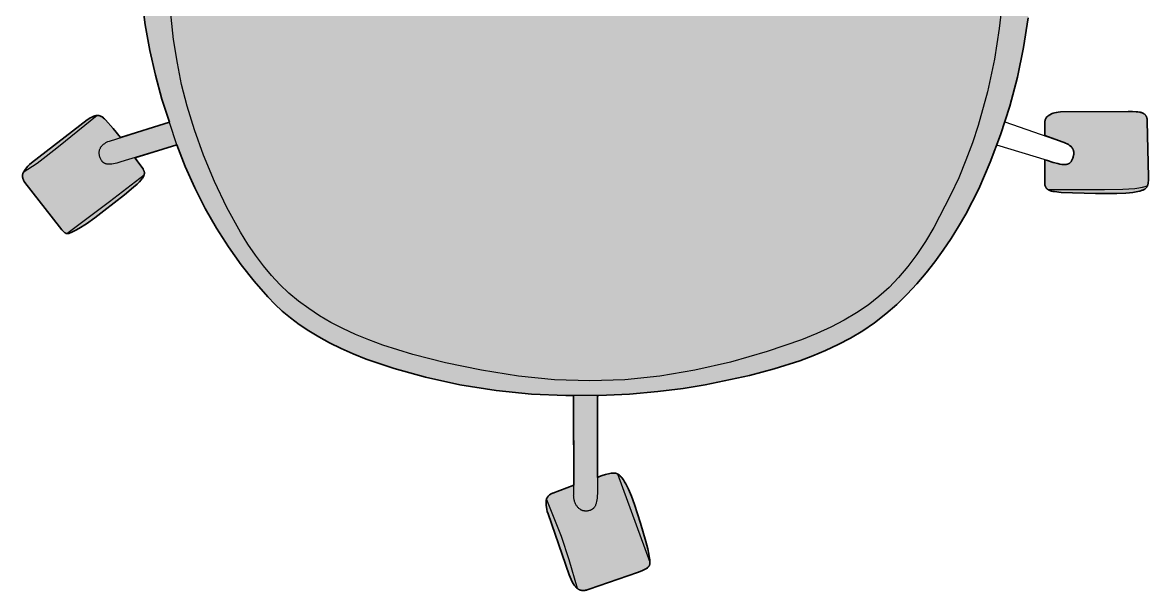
# Model space of a CAD drawing. Header units: millimetres. Extents: x 0 to 1796, y -1026 to 841.
# Drawn here: x 98 to 711, y -1026 to -716 of the extents above; entities that cross this region are included whole.
import ezdxf

# ---------------------------------------------------------------- set-up
doc = ezdxf.new("R2010")
doc.units = ezdxf.units.MM
doc.layers.add('Blocks', color=7, linetype='Continuous')
doc.layers.add('Blocks$Fill', color=7, linetype='Continuous', true_color=0xffffff)
doc.layers.add('Blocks$Inner', color=7, linetype='Continuous', lineweight=25, true_color=0x007f00)
doc.layers.add('Blocks$Outline', color=7, linetype='Continuous', lineweight=35, true_color=0xff3f3f)

# ---------------------------------------------------------------- blocks, each defined once
blk = doc.blocks.new('Grand Prix Office Chair Top')
at = {"layer": 'Blocks$Fill'}
h = blk.add_hatch(color=256, dxfattribs=at)
h.paths.add_polyline_path([(410.43, 259.38), (357.69, 270.52), (325.9, 276.03), (301.73, 279.28), (276.53, 280.49), (242.35, 280.92), (208.7, 280.54), (195.04, 280.02), (185.08, 279.28), (143.43, 273.43), (97.59, 264.97), (79.47, 260.73), (64.08, 256.37), (57.26, 253.99), (50.95, 251.41), (45.09, 248.57), (42.31, 247.03), (39.61, 245.41), (33.74, 241.42), (27.05, 236.4), (13.02, 224.93), (1.16, 214.32), (-2.83, 210.36), (-4.14, 208.91), (-4.6, 208.33), (-4.78, 208.08), (-4.92, 207.86), (-5.04, 207.66), (-5.15, 207.45), (-5.25, 207.24), (-5.34, 207.02), (-5.43, 206.8), (-5.5, 206.58), (-5.64, 206.14), (-5.74, 205.69), (-5.81, 205.23), (-5.86, 204.76), (-5.88, 204.29), (-5.88, 203.82), (-5.85, 203.35), (-5.81, 202.87), (-5.74, 202.4), (-5.65, 201.93), (-5.55, 201.46), (-5.29, 200.53), (-4.98, 199.63), (-4.62, 198.76), (-4.23, 197.93), (-3.81, 197.16), (-3.38, 196.44), (-2.95, 195.8), (-2.53, 195.24), (-2.32, 194.99), (-2.12, 194.77), (-2.02, 194.66), (-1.91, 194.56), (-1.8, 194.45), (-1.68, 194.35), (-1.41, 194.15), (-1.12, 193.95), (-0.79, 193.77), (-0.44, 193.58), (-0.07, 193.41), (0.34, 193.24), (0.77, 193.08), (1.24, 192.93), (2.25, 192.65), (3.38, 192.41), (4.62, 192.2), (5.98, 192.04), (7.46, 191.93), (10.77, 191.84), (14.56, 191.97), (18.83, 192.34), (55.58, 197.32), (61.03, 192.64), (64.4, 190.13), (68.6, 187.34), (69.76, 186.65), (70.87, 186.04), (71.94, 185.51), (72.95, 185.06), (73.92, 184.69), (74.84, 184.4), (75.71, 184.18), (76.12, 184.1), (76.52, 184.04), (76.91, 183.99), (77.28, 183.96), (77.64, 183.95), (77.98, 183.95), (78.31, 183.98), (78.63, 184.01), (78.92, 184.07), (79.21, 184.14), (79.48, 184.23), (79.61, 184.27), (79.73, 184.33), (79.85, 184.38), (79.97, 184.44), (80.08, 184.51), (80.19, 184.58), (80.29, 184.65), (80.39, 184.72), (80.49, 184.8), (80.58, 184.88), (80.67, 184.97), (80.76, 185.06), (80.83, 185.15), (80.91, 185.25), (82.05, 186.85), (83.11, 188.49), (85.13, 191.84), (116.05, 149.2), (114.57, 146.61), (112.28, 142.95), (109.8, 139.31), (107.1, 135.74), (104.21, 132.33), (101.14, 129.14), (97.9, 126.16), (94.5, 123.35), (90.96, 120.7), (87.28, 118.17), (79.57, 113.41), (45.55, 94.62), (41.17, 91.87), (36.88, 88.93), (32.7, 85.77), (28.67, 82.37), (24.8, 78.72), (21.11, 74.78), (17.64, 70.55), (16, 68.32), (14.41, 66), (12.89, 63.6), (11.44, 61.11), (10.06, 58.54), (8.75, 55.87), (7.52, 53.11), (6.37, 50.25), (5.31, 47.29), (4.33, 44.23), (3.44, 41.06), (2.64, 37.79), (1.34, 30.91), (0.44, 23.58), (-0.03, 15.77), (0, 0), (0.99, -15.13), (2.81, -29.67), (5.34, -43.65), (8.46, -57.14), (12.05, -70.16), (16.13, -82.69), (-10.58, -91.11), (-14.52, -86.25), (-18.71, -81.49), (-19.26, -80.94), (-19.8, -80.46), (-20.07, -80.24), (-20.33, -80.04), (-20.59, -79.86), (-20.86, -79.7), (-21.12, -79.56), (-21.39, -79.43), (-21.66, -79.33), (-21.92, -79.24), (-22.2, -79.17), (-22.47, -79.12), (-22.75, -79.08), (-23.04, -79.07), (-23.32, -79.08), (-23.62, -79.1), (-23.92, -79.14), (-24.23, -79.21), (-24.54, -79.29), (-24.87, -79.39), (-25.2, -79.51), (-25.54, -79.65), (-26.25, -79.99), (-27.01, -80.41), (-27.81, -80.91), (-28.67, -81.49), (-59.05, -104.89), (-60.09, -105.84), (-60.99, -106.73), (-61.76, -107.55), (-62.4, -108.33), (-62.68, -108.7), (-62.92, -109.05), (-63.14, -109.4), (-63.33, -109.74), (-63.49, -110.07), (-63.63, -110.39), (-63.74, -110.7), (-63.83, -111.01), (-63.9, -111.31), (-63.94, -111.6), (-63.96, -111.75), (-63.97, -111.89), (-63.97, -112.03), (-63.97, -112.18), (-63.95, -112.46), (-63.92, -112.74), (-63.86, -113.02), (-63.79, -113.29), (-63.71, -113.57), (-63.6, -113.84), (-63.49, -114.12), (-63.36, -114.4), (-63.06, -114.97), (-62.72, -115.55), (-43.86, -139.82), (-42.57, -141.34), (-42.02, -141.93), (-41.53, -142.41), (-41.3, -142.61), (-41.08, -142.79), (-40.87, -142.95), (-40.67, -143.08), (-40.47, -143.19), (-40.38, -143.24), (-40.28, -143.28), (-40.19, -143.32), (-40.09, -143.35), (-40, -143.38), (-39.91, -143.4), (-39.82, -143.42), (-39.73, -143.43), (-39.63, -143.44), (-39.54, -143.45), (-39.45, -143.45), (-39.36, -143.44), (-39.27, -143.44), (-39.17, -143.42), (-39.08, -143.41), (-38.98, -143.39), (-38.79, -143.34), (-38.59, -143.28), (-38.38, -143.21), (-37.95, -143.03), (-37.47, -142.8), (-34.94, -141.55), (-33.24, -140.62), (-29.15, -138.12), (-24.47, -134.9), (-19.59, -131.09), (-3.4, -118.17), (-1.48, -116.51), (-0.73, -115.81), (-0.14, -115.2), (0.76, -114.13), (1.14, -113.63), (1.48, -113.15), (1.76, -112.68), (1.88, -112.46), (1.99, -112.23), (2.09, -112.02), (2.18, -111.8), (2.25, -111.59), (2.32, -111.38), (2.37, -111.17), (2.41, -110.96), (2.43, -110.76), (2.45, -110.56), (2.45, -110.36), (2.45, -110.16), (2.43, -109.97), (2.39, -109.77), (2.35, -109.57), (2.29, -109.38), (2.23, -109.19), (2.15, -108.99), (2.06, -108.8), (1.96, -108.6), (1.84, -108.41), (1.72, -108.21), (-0.49, -105.11), (-2.81, -102.06), (20.14, -95.03), (24.7, -106.95), (29.87, -118.53), (35.57, -129.71), (41.75, -140.44), (48.32, -150.67), (55.21, -160.34), (62.34, -169.4), (69.65, -177.8), (73.48, -181.77), (77.63, -185.61), (82.1, -189.32), (86.9, -192.92), (92.05, -196.38), (97.55, -199.71), (103.42, -202.92), (109.66, -205.99), (116.29, -208.93), (123.31, -211.74), (138.6, -216.96), (155.61, -221.62), (174.42, -225.74), (194.09, -228.89), (213.42, -230.82), (232.16, -231.68), (236.41, -231.66), (236.42, -280.41), (224.74, -284.88), (224.44, -285.01), (224.14, -285.15), (223.86, -285.3), (223.59, -285.47), (223.33, -285.65), (223.09, -285.84), (222.86, -286.04), (222.65, -286.26), (222.45, -286.49), (222.27, -286.74), (222.1, -287), (221.95, -287.28), (221.82, -287.57), (221.7, -287.88), (221.59, -288.21), (221.51, -288.55), (221.44, -288.91), (221.39, -289.3), (221.36, -289.69), (221.34, -290.11), (221.34, -290.55), (221.37, -291.01), (221.41, -291.49), (221.55, -292.51), (221.76, -293.62), (222.06, -294.82), (222.45, -296.11), (233.97, -329.29), (235.12, -331.91), (235.67, -333.03), (236.23, -334.03), (236.78, -334.9), (237.07, -335.3), (237.35, -335.66), (237.64, -335.99), (237.93, -336.3), (238.23, -336.57), (238.53, -336.82), (238.69, -336.93), (238.84, -337.04), (239, -337.14), (239.16, -337.23), (239.32, -337.32), (239.49, -337.39), (239.65, -337.47), (239.82, -337.53), (239.99, -337.59), (240.17, -337.64), (240.34, -337.69), (240.52, -337.72), (240.7, -337.76), (240.89, -337.78), (241.07, -337.8), (241.26, -337.81), (241.65, -337.81), (242.06, -337.79), (242.48, -337.75), (242.91, -337.68), (243.35, -337.58), (243.82, -337.46), (244.8, -337.15), (271.17, -328.07), (273.59, -327.1), (274.57, -326.66), (275.41, -326.24), (275.78, -326.03), (276.12, -325.82), (276.43, -325.61), (276.7, -325.39), (276.83, -325.28), (276.95, -325.17), (277.06, -325.06), (277.16, -324.94), (277.26, -324.83), (277.35, -324.71), (277.44, -324.59), (277.52, -324.47), (277.59, -324.34), (277.66, -324.21), (277.72, -324.08), (277.77, -323.94), (277.82, -323.8), (277.86, -323.66), (277.9, -323.52), (277.94, -323.37), (277.96, -323.21), (277.98, -323.05), (278.01, -322.72), (278.02, -322.37), (278.02, -322), (277.96, -321.19), (277.83, -320.28), (277.45, -318.11), (276.79, -315.09), (275.76, -311.05), (272.91, -301.17), (269.55, -290.9), (267.86, -286.38), (266.28, -282.66), (264.85, -279.8), (264.18, -278.62), (263.54, -277.59), (262.92, -276.71), (262.62, -276.32), (262.32, -275.97), (262.02, -275.64), (261.73, -275.35), (261.44, -275.08), (261.15, -274.85), (260.86, -274.64), (260.57, -274.46), (260.28, -274.31), (260.13, -274.24), (259.98, -274.17), (259.84, -274.12), (259.69, -274.07), (259.54, -274.02), (259.39, -273.98), (259.09, -273.92), (258.79, -273.87), (258.48, -273.85), (258.17, -273.84), (257.85, -273.85), (257.52, -273.87), (257.19, -273.91), (256.85, -273.97), (256.15, -274.11), (253.68, -274.72), (251.88, -275.25), (250.53, -275.74), (249.34, -276.23), (249.34, -231.63), (250.06, -231.63), (266.85, -230.85), (282.28, -229.49), (296.08, -227.73), (308.01, -225.74), (332.3, -220.67), (345.78, -217.14), (359.68, -212.7), (366.68, -210.08), (373.66, -207.16), (380.56, -203.91), (387.36, -200.32), (393.99, -196.35), (400.43, -191.99), (406.62, -187.21), (412.53, -181.99), (418.13, -176.45), (423.46, -170.73), (428.51, -164.83), (433.31, -158.76), (437.85, -152.52), (442.16, -146.12), (446.23, -139.56), (450.08, -132.85), (457.16, -118.97), (463.47, -104.53), (469.08, -89.55), (474.08, -74.07), (478.33, -58.15), (481.65, -42.01), (484.06, -25.91), (485.54, -10.13), (486.12, 5.09), (485.8, 19.45), (485.3, 26.24), (484.58, 32.71), (483.63, 38.84), (482.46, 44.59), (481.79, 47.31), (481.03, 49.94), (480.19, 52.47), (479.27, 54.92), (478.27, 57.28), (477.2, 59.56), (476.05, 61.77), (474.82, 63.9), (473.52, 65.97), (472.15, 67.97), (470.7, 69.91), (469.18, 71.79), (465.93, 75.42), (462.39, 78.87), (458.59, 82.18), (454.51, 85.39), (445.59, 91.63), (424.84, 104.31), (405.66, 116.08), (398.27, 121.07), (392.03, 125.76), (389.27, 128.04), (386.7, 130.33), (384.3, 132.63), (382.04, 134.99), (379.88, 137.43), (377.8, 139.96), (373.76, 145.43), (371.84, 148.35), (371.47, 148.99), (404.26, 196.17), (414.1, 192.58), (415.47, 192.16), (416.72, 191.84), (417.29, 191.72), (417.56, 191.68), (417.83, 191.65), (418.09, 191.63), (418.34, 191.62), (418.58, 191.63), (418.82, 191.66), (419.05, 191.7), (419.16, 191.72), (419.28, 191.75), (419.39, 191.78), (419.5, 191.82), (419.61, 191.86), (419.71, 191.91), (419.82, 191.96), (419.93, 192.01), (420.03, 192.07), (420.14, 192.14), (420.24, 192.21), (420.34, 192.28), (420.55, 192.45), (420.75, 192.63), (420.95, 192.83), (421.15, 193.06), (421.34, 193.31), (421.54, 193.58), (421.73, 193.88), (422.13, 194.54), (422.53, 195.3), (422.93, 196.18), (423.74, 198.18), (467.38, 192.74), (472.49, 192.43), (477.07, 192.35), (479.12, 192.4), (481, 192.53), (482.7, 192.73), (483.48, 192.87), (484.21, 193.02), (485.53, 193.35), (486.69, 193.7), (487.7, 194.07), (488.56, 194.44), (488.95, 194.63), (489.3, 194.82), (489.63, 195.02), (489.92, 195.21), (490.2, 195.41), (490.44, 195.61), (490.67, 195.81), (490.87, 196.01), (491.05, 196.21), (491.22, 196.41), (491.36, 196.61), (491.49, 196.81), (491.61, 197.01), (491.72, 197.21), (491.81, 197.41), (491.9, 197.61), (492.42, 199.13), (492.56, 199.54), (492.7, 200.03), (492.84, 200.6), (492.96, 201.24), (493.05, 201.94), (493.11, 202.7), (493.12, 203.5), (493.11, 203.91), (493.07, 204.34), (493.02, 204.77), (492.95, 205.21), (492.87, 205.65), (492.76, 206.1), (492.62, 206.55), (492.47, 207), (492.28, 207.46), (492.07, 207.91), (491.84, 208.36), (491.57, 208.82), (491.27, 209.27), (490.94, 209.71), (490.58, 210.16), (490.18, 210.59), (489.75, 211.02), (489.28, 211.44), (447.63, 244.97), (443.82, 247.42), (441.91, 248.51), (439.99, 249.52), (436.02, 251.35), (431.81, 253), (422.25, 256.07)], flags=0)
h.paths.add_polyline_path([(364.78, 163.12), (364.76, 163.17), (362.86, 168.91), (358.04, 187.87), (356.16, 194.25), (354.39, 199.5), (351.09, 208.08), (381.19, 204.09), (381.21, 204.05), (381.26, 203.94), (381.31, 203.83), (381.38, 203.72), (381.45, 203.61), (381.52, 203.51), (381.6, 203.4), (381.69, 203.3), (381.79, 203.2), (381.89, 203.11), (382, 203.01), (382.11, 202.92), (382.35, 202.73), (382.62, 202.56), (382.91, 202.39), (383.21, 202.23), (383.54, 202.07), (384.24, 201.77), (385.02, 201.49), (386.73, 200.99), (388.61, 200.54), (392.68, 199.74)], flags=0)
h.paths.add_polyline_path([(135.18, 207.95), (134.95, 207.5), (134.64, 206.83), (134.01, 205.27), (133.37, 203.41), (132.73, 201.19), (131.38, 195.57), (129.89, 188.13), (128.93, 183.42), (127.55, 177.84), (125.7, 171.58), (123.31, 164.78), (122.42, 162.65), (92.98, 202.36)], flags=0)
blk.add_hatch(color=256, dxfattribs=at).paths.add_polyline_path([(493.13, -90.05), (503.67, -93.73), (504.54, -94.11), (505.33, -94.5), (506.05, -94.91), (506.38, -95.12), (506.7, -95.34), (506.99, -95.56), (507.26, -95.79), (507.51, -96.02), (507.75, -96.27), (507.96, -96.52), (508.16, -96.77), (508.33, -97.04), (508.41, -97.18), (508.49, -97.31), (508.55, -97.46), (508.62, -97.6), (508.68, -97.74), (508.73, -97.89), (508.78, -98.04), (508.83, -98.19), (508.87, -98.35), (508.9, -98.51), (508.95, -98.83), (508.98, -99.16), (508.99, -99.51), (508.98, -99.87), (508.95, -100.24), (508.9, -100.62), (508.83, -101.01), (508.74, -101.42), (508.62, -101.84), (508.48, -102.27), (508.33, -102.7), (508.17, -103.1), (507.99, -103.46), (507.8, -103.8), (507.7, -103.96), (507.59, -104.11), (507.49, -104.26), (507.38, -104.39), (507.26, -104.52), (507.14, -104.65), (507.02, -104.76), (506.89, -104.87), (506.76, -104.98), (506.63, -105.08), (506.49, -105.17), (506.35, -105.25), (506.2, -105.33), (506.05, -105.4), (505.89, -105.47), (505.73, -105.53), (505.57, -105.58), (505.4, -105.63), (505.22, -105.67), (505.04, -105.7), (504.67, -105.76), (504.27, -105.79), (503.86, -105.8), (503.42, -105.79), (502.96, -105.75), (502.48, -105.7), (501.44, -105.54), (500.31, -105.29), (497.72, -104.61), (494.69, -103.67), (493.13, -103.2), (493.14, -115.82), (493.17, -116.23), (493.22, -116.63), (493.29, -116.99), (493.38, -117.34), (493.44, -117.5), (493.49, -117.66), (493.55, -117.81), (493.62, -117.96), (493.69, -118.1), (493.76, -118.23), (493.84, -118.36), (493.93, -118.49), (494.02, -118.61), (494.11, -118.73), (494.21, -118.84), (494.31, -118.95), (494.42, -119.05), (494.53, -119.15), (494.64, -119.24), (494.76, -119.34), (494.89, -119.42), (495.02, -119.51), (495.28, -119.66), (495.57, -119.8), (495.87, -119.93), (496.19, -120.05), (496.52, -120.15), (496.87, -120.25), (497.62, -120.42), (498.42, -120.55), (502.2, -120.96), (520.75, -121.61), (532.45, -121.55), (537.39, -121.33), (539.44, -121.17), (541.14, -120.96), (543.81, -120.49), (544.91, -120.24), (545.87, -119.97), (546.29, -119.82), (546.68, -119.67), (547.05, -119.51), (547.38, -119.34), (547.68, -119.15), (547.82, -119.06), (547.96, -118.96), (548.08, -118.86), (548.21, -118.75), (548.32, -118.65), (548.43, -118.54), (548.53, -118.42), (548.63, -118.3), (548.72, -118.18), (548.81, -118.06), (548.89, -117.93), (548.97, -117.8), (549.04, -117.66), (549.11, -117.52), (549.17, -117.37), (549.23, -117.22), (549.33, -116.91), (549.42, -116.57), (549.49, -116.22), (549.55, -115.85), (549.59, -115.45), (549.66, -114.59), (549.7, -112.58), (549.04, -82.3), (549.02, -81.82), (548.99, -81.38), (548.93, -80.96), (548.86, -80.56), (548.81, -80.38), (548.76, -80.2), (548.7, -80.02), (548.64, -79.85), (548.57, -79.69), (548.49, -79.54), (548.42, -79.39), (548.33, -79.24), (548.24, -79.11), (548.15, -78.97), (548.05, -78.85), (547.94, -78.72), (547.83, -78.61), (547.72, -78.49), (547.6, -78.39), (547.47, -78.29), (547.34, -78.19), (547.2, -78.1), (547.06, -78.01), (546.92, -77.92), (546.61, -77.77), (546.28, -77.63), (545.94, -77.51), (545.58, -77.4), (545.19, -77.3), (544.79, -77.22), (543.93, -77.09), (542.99, -77), (540.91, -76.91), (538.56, -76.9), (501.67, -77.13), (500.54, -77.25), (499.5, -77.41), (498.55, -77.62), (497.69, -77.86), (497.29, -78), (496.91, -78.14), (496.55, -78.3), (496.21, -78.46), (495.89, -78.64), (495.59, -78.82), (495.31, -79.01), (495.05, -79.2), (494.8, -79.41), (494.58, -79.62), (494.37, -79.84), (494.18, -80.06), (494.01, -80.3), (493.85, -80.54), (493.71, -80.78), (493.58, -81.03), (493.48, -81.29), (493.38, -81.55), (493.31, -81.82), (493.24, -82.1), (493.2, -82.38), (493.16, -82.66), (493.14, -82.95), (493.13, -83.24)], flags=0)
at = {"layer": 'Blocks$Inner'}
for p, q in [((-16.62, -93.02), (16.13, -82.69)), ((471.36, -82.51), (502.72, -93.37)), ((493.13, -90.05), (493.13, -83.24)), ((-14.52, -86.25), (-10.58, -91.11)), ((236.42, -285.46), (236.41, -231.66)), ((249.34, -231.63), (249.34, -284.58)), ((249.34, -276.23), (250.53, -275.74))]:
    blk.add_line(p, q, dxfattribs=at)
for points in [[(470.08, -16.04), (468.41, -31.64), (465.77, -48.43), (461.97, -66.18), (456.84, -84.61), (453.71, -94.01), (450.19, -103.48), (446.25, -113), (441.86, -122.53), (432.7, -140.08), (428.09, -147.8), (423.39, -154.88), (418.56, -161.36), (413.54, -167.31), (408.28, -172.76), (405.55, -175.32), (402.74, -177.77), (396.85, -182.38), (390.57, -186.64), (383.85, -190.61), (376.63, -194.32), (368.87, -197.84), (360.51, -201.2), (341.8, -207.66), (321.93, -213.41), (302.5, -217.88), (283.34, -221.07), (264.3, -222.99), (245.23, -223.62), (225.96, -222.99), (206.34, -221.07), (186.21, -217.88), (166.63, -213.83), (148.69, -209.3), (132.33, -204.17), (124.73, -201.36), (117.48, -198.36), (110.6, -195.17), (104.07, -191.77), (97.88, -188.14), (92.02, -184.28), (86.49, -180.18), (81.27, -175.82), (76.36, -171.19), (71.74, -166.28), (67.33, -160.98), (63.05, -155.24), (58.91, -149.13), (54.92, -142.7), (47.43, -129.11), (40.67, -114.97), (34.74, -100.74), (29.71, -86.9), (25.69, -73.92), (22.76, -62.28), (20.47, -50.63), (18.4, -37.64), (15.39, -9.7)], [(484.06, -25.91), (481.65, -42.01), (478.33, -58.15), (474.08, -74.07), (469.08, -89.55), (463.47, -104.53), (457.16, -118.97), (450.08, -132.85), (446.23, -139.56), (442.16, -146.12), (437.85, -152.52), (433.31, -158.76), (428.51, -164.83), (423.46, -170.73), (418.13, -176.45), (412.53, -181.99), (406.62, -187.21), (400.43, -191.99), (393.99, -196.35), (387.36, -200.32), (380.56, -203.91), (373.66, -207.16), (366.68, -210.08), (359.68, -212.7), (345.78, -217.14), (332.3, -220.67), (308.01, -225.74), (296.08, -227.73), (282.28, -229.49), (266.85, -230.85), (250.06, -231.63), (232.16, -231.68), (213.42, -230.82), (194.09, -228.89), (174.42, -225.74), (155.61, -221.62), (138.6, -216.96), (123.31, -211.74), (116.29, -208.93), (109.66, -205.99), (103.42, -202.92), (97.55, -199.71), (92.05, -196.38), (86.9, -192.92), (82.1, -189.32), (77.63, -185.61), (73.48, -181.77), (69.65, -177.8), (62.34, -169.4), (55.21, -160.34), (48.32, -150.67), (41.75, -140.44), (35.57, -129.71), (29.87, -118.53), (24.7, -106.95), (20.14, -95.03), (12.05, -70.16), (8.46, -57.14), (5.34, -43.65), (2.81, -29.67), (0.99, -15.13)], [(-2.82, -102.05), (-0.49, -105.11), (1.72, -108.21), (1.84, -108.41), (1.96, -108.6), (2.06, -108.8), (2.15, -108.99), (2.23, -109.19), (2.29, -109.38), (2.35, -109.57), (2.39, -109.77), (2.43, -109.97), (2.45, -110.16), (2.45, -110.36), (2.45, -110.56), (2.43, -110.76), (2.41, -110.96), (2.37, -111.17), (2.32, -111.38), (2.25, -111.59), (2.18, -111.8), (2.09, -112.02), (1.99, -112.23), (1.88, -112.46), (1.76, -112.68), (1.48, -113.15), (1.14, -113.63), (0.76, -114.13), (-0.14, -115.2), (-0.73, -115.81), (-1.48, -116.51), (-3.4, -118.17), (-8.45, -122.23), (-19.59, -131.09), (-24.47, -134.9), (-29.15, -138.12), (-33.24, -140.62), (-34.94, -141.55), (-36.35, -142.26), (-37.47, -142.8), (-37.95, -143.03), (-38.38, -143.21), (-38.59, -143.28), (-38.79, -143.34), (-38.98, -143.39), (-39.08, -143.41), (-39.17, -143.42), (-39.27, -143.44), (-39.36, -143.44), (-39.45, -143.45), (-39.54, -143.45), (-39.63, -143.44), (-39.73, -143.43), (-39.82, -143.42), (-39.91, -143.4), (-40, -143.38), (-40.09, -143.35), (-40.19, -143.32), (-40.28, -143.28), (-40.38, -143.24), (-40.47, -143.19), (-40.67, -143.08), (-40.87, -142.95), (-41.08, -142.79), (-41.3, -142.61), (-41.53, -142.41), (-42.02, -141.93), (-42.57, -141.34), (-43.86, -139.82), (-62.72, -115.55), (-63.06, -114.97), (-63.36, -114.4), (-63.49, -114.12), (-63.6, -113.84), (-63.71, -113.57), (-63.79, -113.29), (-63.86, -113.02), (-63.92, -112.74), (-63.95, -112.46), (-63.97, -112.18), (-63.97, -112.03), (-63.97, -111.89), (-63.96, -111.75), (-63.94, -111.6), (-63.9, -111.31), (-63.83, -111.01), (-63.74, -110.7), (-63.63, -110.39), (-63.49, -110.07), (-63.33, -109.74), (-63.14, -109.4), (-62.92, -109.05), (-62.68, -108.7), (-62.4, -108.33), (-61.76, -107.55), (-60.99, -106.73), (-60.09, -105.84), (-59.05, -104.89), (-28.67, -81.49), (-27.81, -80.91), (-27.01, -80.41), (-26.25, -79.99), (-25.54, -79.65), (-25.2, -79.51), (-24.87, -79.39), (-24.54, -79.29), (-24.23, -79.21), (-23.92, -79.14), (-23.62, -79.1), (-23.32, -79.08), (-23.04, -79.07), (-22.75, -79.08), (-22.47, -79.12), (-22.2, -79.17), (-21.92, -79.24), (-21.66, -79.33), (-21.39, -79.43), (-21.12, -79.56), (-20.86, -79.7), (-20.59, -79.86), (-20.33, -80.04), (-20.07, -80.24), (-19.8, -80.46), (-19.26, -80.94), (-18.71, -81.49), (-14.52, -86.25)], [(-23.26, -79.08), (-44.38, -96.16), (-51.02, -101.49), (-56.07, -105.26), (-63.54, -110.18)], [(493.13, -83.24), (493.14, -82.95), (493.16, -82.66), (493.2, -82.38), (493.24, -82.1), (493.31, -81.82), (493.38, -81.55), (493.48, -81.29), (493.58, -81.03), (493.71, -80.78), (493.85, -80.54), (494.01, -80.3), (494.18, -80.06), (494.37, -79.84), (494.58, -79.62), (494.8, -79.41), (495.05, -79.2), (495.31, -79.01), (495.59, -78.82), (495.89, -78.64), (496.21, -78.46), (496.55, -78.3), (496.91, -78.14), (497.29, -78), (497.69, -77.86), (498.55, -77.62), (499.5, -77.41), (500.54, -77.25), (501.67, -77.13), (538.56, -76.9), (540.91, -76.91), (542.99, -77), (543.93, -77.09), (544.79, -77.22), (545.19, -77.3), (545.58, -77.4), (545.94, -77.51), (546.28, -77.63), (546.61, -77.77), (546.92, -77.92), (547.06, -78.01), (547.2, -78.1), (547.34, -78.19), (547.47, -78.29), (547.6, -78.39), (547.72, -78.49), (547.83, -78.61), (547.94, -78.72), (548.05, -78.85), (548.15, -78.97), (548.24, -79.11), (548.33, -79.24), (548.42, -79.39), (548.49, -79.54), (548.57, -79.69), (548.64, -79.85), (548.7, -80.02), (548.76, -80.2), (548.81, -80.38), (548.86, -80.56), (548.93, -80.96), (548.99, -81.38), (549.02, -81.82), (549.04, -82.3), (549.7, -112.58), (549.66, -114.59), (549.59, -115.45), (549.55, -115.85), (549.49, -116.22), (549.42, -116.57), (549.33, -116.91), (549.23, -117.22), (549.17, -117.37), (549.11, -117.52), (549.04, -117.66), (548.97, -117.8), (548.89, -117.93), (548.81, -118.06), (548.72, -118.18), (548.63, -118.3), (548.53, -118.42), (548.43, -118.54), (548.32, -118.65), (548.21, -118.75), (548.08, -118.86), (547.96, -118.96), (547.82, -119.06), (547.68, -119.15), (547.38, -119.34), (547.05, -119.51), (546.68, -119.67), (546.29, -119.82), (545.87, -119.97), (544.91, -120.24), (543.81, -120.49), (541.14, -120.96), (539.44, -121.17), (537.39, -121.33), (532.45, -121.55), (520.75, -121.61), (502.2, -120.96), (498.42, -120.55), (497.62, -120.42), (496.87, -120.25), (496.52, -120.15), (496.19, -120.05), (495.87, -119.93), (495.57, -119.8), (495.28, -119.66), (495.02, -119.51), (494.89, -119.42), (494.76, -119.34), (494.64, -119.24), (494.53, -119.15), (494.42, -119.05), (494.31, -118.95), (494.21, -118.84), (494.11, -118.73), (494.02, -118.61), (493.93, -118.49), (493.84, -118.36), (493.76, -118.23), (493.69, -118.1), (493.62, -117.96), (493.55, -117.81), (493.49, -117.66), (493.44, -117.5), (493.38, -117.34), (493.29, -116.99), (493.22, -116.63), (493.17, -116.23), (493.14, -115.82), (493.13, -115.37), (493.13, -103.18)], [(20.14, -95.03), (-10.33, -104.37), (-12.51, -105), (-13.51, -105.25), (-14.46, -105.44), (-15.36, -105.57), (-15.78, -105.62), (-16.19, -105.65), (-16.59, -105.66), (-16.98, -105.65), (-17.35, -105.63), (-17.71, -105.59), (-18.06, -105.53), (-18.39, -105.46), (-18.71, -105.36), (-18.86, -105.3), (-19.01, -105.24), (-19.16, -105.18), (-19.3, -105.11), (-19.45, -105.03), (-19.58, -104.95), (-19.72, -104.86), (-19.85, -104.77), (-19.98, -104.67), (-20.11, -104.57), (-20.23, -104.46), (-20.35, -104.34), (-20.46, -104.22), (-20.58, -104.1), (-20.68, -103.96), (-20.79, -103.82), (-20.99, -103.53), (-21.18, -103.21), (-21.36, -102.87), (-21.53, -102.5), (-21.68, -102.1), (-21.82, -101.69), (-21.93, -101.3), (-22.02, -100.9), (-22.1, -100.52), (-22.14, -100.14), (-22.17, -99.78), (-22.18, -99.41), (-22.17, -99.06), (-22.14, -98.71), (-22.08, -98.38), (-22.01, -98.05), (-21.92, -97.72), (-21.81, -97.41), (-21.69, -97.1), (-21.54, -96.8), (-21.38, -96.51), (-21.2, -96.23), (-21, -95.96), (-20.78, -95.69), (-20.55, -95.43), (-20.31, -95.18), (-20.04, -94.94), (-19.77, -94.71), (-19.47, -94.49), (-19.16, -94.27), (-18.84, -94.07), (-18.5, -93.87), (-18.15, -93.68), (-17.41, -93.33), (-16.62, -93.02)], [(502.72, -93.37), (503.67, -93.73), (504.54, -94.11), (505.33, -94.5), (506.05, -94.91), (506.38, -95.12), (506.7, -95.34), (506.99, -95.56), (507.26, -95.79), (507.51, -96.02), (507.75, -96.27), (507.96, -96.52), (508.16, -96.77), (508.33, -97.04), (508.41, -97.18), (508.49, -97.31), (508.55, -97.46), (508.62, -97.6), (508.68, -97.74), (508.73, -97.89), (508.78, -98.04), (508.83, -98.19), (508.87, -98.35), (508.9, -98.51), (508.95, -98.83), (508.98, -99.16), (508.99, -99.51), (508.98, -99.87), (508.95, -100.24), (508.9, -100.62), (508.83, -101.01), (508.74, -101.42), (508.62, -101.84), (508.48, -102.27), (508.33, -102.7), (508.17, -103.1), (507.99, -103.46), (507.8, -103.8), (507.7, -103.96), (507.59, -104.11), (507.49, -104.26), (507.38, -104.39), (507.26, -104.52), (507.14, -104.65), (507.02, -104.76), (506.89, -104.87), (506.76, -104.98), (506.63, -105.08), (506.49, -105.17), (506.35, -105.25), (506.2, -105.33), (506.05, -105.4), (505.89, -105.47), (505.73, -105.53), (505.57, -105.58), (505.4, -105.63), (505.22, -105.67), (505.04, -105.7), (504.67, -105.76), (504.27, -105.79), (503.86, -105.8), (503.42, -105.79), (502.96, -105.75), (502.48, -105.7), (501.44, -105.54), (500.31, -105.29), (497.72, -104.61), (494.69, -103.67), (467.06, -95.21)], [(-39.86, -143.41), (-16.62, -125.85), (2.33, -111.33)], [(549.04, -117.66), (546.2, -118.36), (544.41, -118.68), (542.18, -118.97), (535.76, -119.4), (525.77, -119.56), (495.12, -119.56)], [(250.53, -275.74), (251.88, -275.25), (253.68, -274.72), (256.15, -274.11), (256.85, -273.97), (257.19, -273.91), (257.52, -273.87), (257.85, -273.85), (258.17, -273.84), (258.48, -273.85), (258.79, -273.87), (259.09, -273.92), (259.39, -273.98), (259.54, -274.02), (259.69, -274.07), (259.84, -274.12), (259.98, -274.17), (260.13, -274.24), (260.28, -274.31), (260.57, -274.46), (260.86, -274.64), (261.15, -274.85), (261.44, -275.08), (261.73, -275.35), (262.02, -275.64), (262.32, -275.97), (262.62, -276.32), (262.92, -276.71), (263.54, -277.59), (264.18, -278.62), (264.85, -279.8), (266.28, -282.66), (267.86, -286.38), (269.55, -290.9), (272.91, -301.17), (275.76, -311.05), (276.79, -315.09), (277.45, -318.11), (277.83, -320.28), (277.96, -321.19), (278.02, -322), (278.02, -322.37), (278.01, -322.72), (277.98, -323.05), (277.96, -323.21), (277.94, -323.37), (277.9, -323.52), (277.86, -323.66), (277.82, -323.8), (277.77, -323.94), (277.72, -324.08), (277.66, -324.21), (277.59, -324.34), (277.52, -324.47), (277.44, -324.59), (277.35, -324.71), (277.26, -324.83), (277.16, -324.94), (277.06, -325.06), (276.95, -325.17), (276.83, -325.28), (276.7, -325.39), (276.43, -325.61), (276.12, -325.82), (275.78, -326.03), (275.41, -326.24), (274.57, -326.66), (273.59, -327.1), (271.17, -328.07), (244.8, -337.15), (243.82, -337.46), (243.35, -337.58), (242.91, -337.68), (242.48, -337.75), (242.06, -337.79), (241.65, -337.81), (241.26, -337.81), (241.07, -337.8), (240.89, -337.78), (240.7, -337.76), (240.52, -337.72), (240.34, -337.69), (240.17, -337.64), (239.99, -337.59), (239.82, -337.53), (239.65, -337.47), (239.49, -337.39), (239.32, -337.32), (239.16, -337.23), (239, -337.14), (238.84, -337.04), (238.69, -336.93), (238.53, -336.82), (238.23, -336.57), (237.93, -336.3), (237.64, -335.99), (237.35, -335.66), (237.07, -335.3), (236.78, -334.9), (236.23, -334.03), (235.67, -333.03), (235.12, -331.91), (233.97, -329.29), (222.45, -296.11), (222.06, -294.82), (221.76, -293.62), (221.55, -292.51), (221.41, -291.49), (221.37, -291.01), (221.34, -290.55), (221.34, -290.11), (221.36, -289.69), (221.39, -289.3), (221.44, -288.91), (221.51, -288.55), (221.59, -288.21), (221.7, -287.88), (221.82, -287.57), (221.95, -287.28), (222.1, -287), (222.27, -286.74), (222.45, -286.49), (222.65, -286.26), (222.86, -286.04), (223.09, -285.84), (223.33, -285.65), (223.59, -285.47), (223.86, -285.3), (224.14, -285.15), (224.44, -285.01), (224.74, -284.88), (225.07, -284.76), (236.47, -280.39)], [(260.32, -274.33), (278.02, -322.31)], [(221.59, -288.22), (229.52, -308.32), (233.75, -320.94), (238.3, -336.62)], [(249.34, -284.58), (249.24, -286.65), (249.16, -287.6), (249.05, -288.5), (248.91, -289.34), (248.74, -290.13), (248.63, -290.5), (248.52, -290.86), (248.39, -291.2), (248.25, -291.53), (248.09, -291.84), (247.92, -292.13), (247.74, -292.41), (247.54, -292.68), (247.44, -292.8), (247.33, -292.93), (247.22, -293.04), (247.1, -293.16), (246.98, -293.27), (246.85, -293.37), (246.72, -293.48), (246.59, -293.57), (246.45, -293.67), (246.3, -293.75), (246.16, -293.84), (246, -293.92), (245.68, -294.07), (245.34, -294.2), (244.97, -294.31), (244.59, -294.4), (244.18, -294.48), (243.75, -294.54), (243.31, -294.57), (243.1, -294.58), (242.89, -294.57), (242.68, -294.56), (242.48, -294.55), (242.27, -294.52), (242.07, -294.49), (241.88, -294.45), (241.68, -294.41), (241.49, -294.36), (241.31, -294.3), (241.12, -294.23), (240.94, -294.16), (240.77, -294.09), (240.59, -294), (240.25, -293.82), (239.92, -293.61), (239.61, -293.39), (239.31, -293.14), (239.03, -292.87), (238.75, -292.59), (238.49, -292.28), (238.25, -291.96), (238.02, -291.63), (237.8, -291.28), (237.6, -290.92), (237.42, -290.54), (237.25, -290.16), (237.09, -289.76), (236.95, -289.35), (236.83, -288.94), (236.72, -288.52), (236.62, -288.09), (236.55, -287.66), (236.49, -287.22), (236.44, -286.78), (236.42, -286.34), (236.41, -285.9), (236.42, -285.46)]]:
    blk.add_lwpolyline(points, dxfattribs=at)
at = {"layer": 'Blocks$Outline'}
for points in [[(0.99, -15.13), (2.81, -29.67), (5.34, -43.65), (8.46, -57.14), (12.05, -70.16), (16.13, -82.69)], [(249.34, -231.63), (250.06, -231.63), (266.85, -230.85), (282.28, -229.49), (296.08, -227.73), (308.01, -225.74), (332.3, -220.67), (345.78, -217.14), (359.68, -212.7), (366.68, -210.08), (373.66, -207.16), (380.56, -203.91), (387.36, -200.32), (393.99, -196.35), (400.43, -191.99), (406.62, -187.21), (412.53, -181.99), (418.13, -176.45), (423.46, -170.73), (428.51, -164.83), (433.31, -158.76), (437.85, -152.52), (442.16, -146.12), (446.23, -139.56), (450.08, -132.85), (457.16, -118.97), (463.47, -104.53), (469.08, -89.55), (474.08, -74.07), (478.33, -58.15), (481.65, -42.01), (484.06, -25.91)], [(-10.58, -91.11), (-14.52, -86.25), (-18.71, -81.49), (-19.26, -80.94), (-19.8, -80.46), (-20.07, -80.24), (-20.33, -80.04), (-20.59, -79.86), (-20.86, -79.7), (-21.12, -79.56), (-21.39, -79.43), (-21.66, -79.33), (-21.92, -79.24), (-22.2, -79.17), (-22.47, -79.12), (-22.75, -79.08), (-23.04, -79.07), (-23.32, -79.08), (-23.62, -79.1), (-23.92, -79.14), (-24.23, -79.21), (-24.54, -79.29), (-24.87, -79.39), (-25.2, -79.51), (-25.54, -79.65), (-26.25, -79.99), (-27.01, -80.41), (-27.81, -80.91), (-28.67, -81.49), (-59.05, -104.89), (-60.09, -105.84), (-60.99, -106.73), (-61.76, -107.55), (-62.4, -108.33), (-62.68, -108.7), (-62.92, -109.05), (-63.14, -109.4), (-63.33, -109.74), (-63.49, -110.07), (-63.63, -110.39), (-63.74, -110.7), (-63.83, -111.01), (-63.9, -111.31), (-63.94, -111.6), (-63.96, -111.75), (-63.97, -111.89), (-63.97, -112.03), (-63.97, -112.18), (-63.95, -112.46), (-63.92, -112.74), (-63.86, -113.02), (-63.79, -113.29), (-63.71, -113.57), (-63.6, -113.84), (-63.49, -114.12), (-63.36, -114.4), (-63.06, -114.97), (-62.72, -115.55), (-43.86, -139.82), (-42.57, -141.34), (-42.02, -141.93), (-41.53, -142.41), (-41.3, -142.61), (-41.08, -142.79), (-40.87, -142.95), (-40.67, -143.08), (-40.47, -143.19), (-40.38, -143.24), (-40.28, -143.28), (-40.19, -143.32), (-40.09, -143.35), (-40, -143.38), (-39.91, -143.4), (-39.82, -143.42), (-39.73, -143.43), (-39.63, -143.44), (-39.54, -143.45), (-39.45, -143.45), (-39.36, -143.44), (-39.27, -143.44), (-39.17, -143.42), (-39.08, -143.41), (-38.98, -143.39), (-38.79, -143.34), (-38.59, -143.28), (-38.38, -143.21), (-37.95, -143.03), (-37.47, -142.8), (-36.35, -142.26), (-34.94, -141.55), (-33.24, -140.62), (-29.15, -138.12), (-24.47, -134.9), (-19.59, -131.09), (-8.45, -122.23), (-3.4, -118.17), (-1.48, -116.51), (-0.73, -115.81), (-0.14, -115.2), (0.76, -114.13), (1.14, -113.63), (1.48, -113.15), (1.76, -112.68), (1.88, -112.46), (1.99, -112.23), (2.09, -112.02), (2.18, -111.8), (2.25, -111.59), (2.32, -111.38), (2.37, -111.17), (2.41, -110.96), (2.43, -110.76), (2.45, -110.56), (2.45, -110.36), (2.45, -110.16), (2.43, -109.97), (2.39, -109.77), (2.35, -109.57), (2.29, -109.38), (2.23, -109.19), (2.15, -108.99), (2.06, -108.8), (1.96, -108.6), (1.84, -108.41), (1.72, -108.21), (-0.49, -105.11), (-2.81, -102.06)], [(493.13, -103.2), (493.13, -115.37), (493.14, -115.82), (493.17, -116.23), (493.22, -116.63), (493.29, -116.99), (493.38, -117.34), (493.44, -117.5), (493.49, -117.66), (493.55, -117.81), (493.62, -117.96), (493.69, -118.1), (493.76, -118.23), (493.84, -118.36), (493.93, -118.49), (494.02, -118.61), (494.11, -118.73), (494.21, -118.84), (494.31, -118.95), (494.42, -119.05), (494.53, -119.15), (494.64, -119.24), (494.76, -119.34), (494.89, -119.42), (495.02, -119.51), (495.28, -119.66), (495.57, -119.8), (495.87, -119.93), (496.19, -120.05), (496.52, -120.15), (496.87, -120.25), (497.62, -120.42), (498.42, -120.55), (502.2, -120.96), (520.75, -121.61), (532.45, -121.55), (537.39, -121.33), (539.44, -121.17), (541.14, -120.96), (543.81, -120.49), (544.91, -120.24), (545.87, -119.97), (546.29, -119.82), (546.68, -119.67), (547.05, -119.51), (547.38, -119.34), (547.68, -119.15), (547.82, -119.06), (547.96, -118.96), (548.08, -118.86), (548.21, -118.75), (548.32, -118.65), (548.43, -118.54), (548.53, -118.42), (548.63, -118.3), (548.72, -118.18), (548.81, -118.06), (548.89, -117.93), (548.97, -117.8), (549.04, -117.66), (549.11, -117.52), (549.17, -117.37), (549.23, -117.22), (549.33, -116.91), (549.42, -116.57), (549.49, -116.22), (549.55, -115.85), (549.59, -115.45), (549.66, -114.59), (549.7, -112.58), (549.04, -82.3), (549.02, -81.82), (548.99, -81.38), (548.93, -80.96), (548.86, -80.56), (548.81, -80.38), (548.76, -80.2), (548.7, -80.02), (548.64, -79.85), (548.57, -79.69), (548.49, -79.54), (548.42, -79.39), (548.33, -79.24), (548.24, -79.11), (548.15, -78.97), (548.05, -78.85), (547.94, -78.72), (547.83, -78.61), (547.72, -78.49), (547.6, -78.39), (547.47, -78.29), (547.34, -78.19), (547.2, -78.1), (547.06, -78.01), (546.92, -77.92), (546.61, -77.77), (546.28, -77.63), (545.94, -77.51), (545.58, -77.4), (545.19, -77.3), (544.79, -77.22), (543.93, -77.09), (542.99, -77), (540.91, -76.91), (538.56, -76.9), (501.67, -77.13), (500.54, -77.25), (499.5, -77.41), (498.55, -77.62), (497.69, -77.86), (497.29, -78), (496.91, -78.14), (496.55, -78.3), (496.21, -78.46), (495.89, -78.64), (495.59, -78.82), (495.31, -79.01), (495.05, -79.2), (494.8, -79.41), (494.58, -79.62), (494.37, -79.84), (494.18, -80.06), (494.01, -80.3), (493.85, -80.54), (493.71, -80.78), (493.58, -81.03), (493.48, -81.29), (493.38, -81.55), (493.31, -81.82), (493.24, -82.1), (493.2, -82.38), (493.16, -82.66), (493.14, -82.95), (493.13, -83.24), (493.13, -90.05)], [(16.13, -82.69), (-10.58, -91.11)], [(493.13, -90.05), (502.72, -93.37), (503.67, -93.73), (504.54, -94.11), (505.33, -94.5), (506.05, -94.91), (506.38, -95.12), (506.7, -95.34), (506.99, -95.56), (507.26, -95.79), (507.51, -96.02), (507.75, -96.27), (507.96, -96.52), (508.16, -96.77), (508.33, -97.04), (508.41, -97.18), (508.49, -97.31), (508.55, -97.46), (508.62, -97.6), (508.68, -97.74), (508.73, -97.89), (508.78, -98.04), (508.83, -98.19), (508.87, -98.35), (508.9, -98.51), (508.95, -98.83), (508.98, -99.16), (508.99, -99.51), (508.98, -99.87), (508.95, -100.24), (508.9, -100.62), (508.83, -101.01), (508.74, -101.42), (508.62, -101.84), (508.48, -102.27), (508.33, -102.7), (508.17, -103.1), (507.99, -103.46), (507.8, -103.8), (507.7, -103.96), (507.59, -104.11), (507.49, -104.26), (507.38, -104.39), (507.26, -104.52), (507.14, -104.65), (507.02, -104.76), (506.89, -104.87), (506.76, -104.98), (506.63, -105.08), (506.49, -105.17), (506.35, -105.25), (506.2, -105.33), (506.05, -105.4), (505.89, -105.47), (505.73, -105.53), (505.57, -105.58), (505.4, -105.63), (505.22, -105.67), (505.04, -105.7), (504.67, -105.76), (504.27, -105.79), (503.86, -105.8), (503.42, -105.79), (502.96, -105.75), (502.48, -105.7), (501.44, -105.54), (500.31, -105.29), (497.72, -104.61), (494.69, -103.67), (493.13, -103.2)], [(-2.81, -102.06), (20.14, -95.03)], [(20.14, -95.03), (24.7, -106.95), (29.87, -118.53), (35.57, -129.71), (41.75, -140.44), (48.32, -150.67), (55.21, -160.34), (62.34, -169.4), (69.65, -177.8), (73.48, -181.77), (77.63, -185.61), (82.1, -189.32), (86.9, -192.92), (92.05, -196.38), (97.55, -199.71), (103.42, -202.92), (109.66, -205.99), (116.29, -208.93), (123.31, -211.74), (138.6, -216.96), (155.61, -221.62), (174.42, -225.74), (194.09, -228.89), (213.42, -230.82), (232.16, -231.68), (236.41, -231.66)], [(236.41, -231.66), (236.42, -280.41)], [(249.34, -276.23), (249.34, -231.63)], [(236.42, -280.41), (225.07, -284.76), (224.74, -284.88), (224.44, -285.01), (224.14, -285.15), (223.86, -285.3), (223.59, -285.47), (223.33, -285.65), (223.09, -285.84), (222.86, -286.04), (222.65, -286.26), (222.45, -286.49), (222.27, -286.74), (222.1, -287), (221.95, -287.28), (221.82, -287.57), (221.7, -287.88), (221.59, -288.21), (221.51, -288.55), (221.44, -288.91), (221.39, -289.3), (221.36, -289.69), (221.34, -290.11), (221.34, -290.55), (221.37, -291.01), (221.41, -291.49), (221.55, -292.51), (221.76, -293.62), (222.06, -294.82), (222.45, -296.11), (233.97, -329.29), (235.12, -331.91), (235.67, -333.03), (236.23, -334.03), (236.78, -334.9), (237.07, -335.3), (237.35, -335.66), (237.64, -335.99), (237.93, -336.3), (238.23, -336.57), (238.53, -336.82), (238.69, -336.93), (238.84, -337.04), (239, -337.14), (239.16, -337.23), (239.32, -337.32), (239.49, -337.39), (239.65, -337.47), (239.82, -337.53), (239.99, -337.59), (240.17, -337.64), (240.34, -337.69), (240.52, -337.72), (240.7, -337.76), (240.89, -337.78), (241.07, -337.8), (241.26, -337.81), (241.65, -337.81), (242.06, -337.79), (242.48, -337.75), (242.91, -337.68), (243.35, -337.58), (243.82, -337.46), (244.8, -337.15), (271.17, -328.07), (273.59, -327.1), (274.57, -326.66), (275.41, -326.24), (275.78, -326.03), (276.12, -325.82), (276.43, -325.61), (276.7, -325.39), (276.83, -325.28), (276.95, -325.17), (277.06, -325.06), (277.16, -324.94), (277.26, -324.83), (277.35, -324.71), (277.44, -324.59), (277.52, -324.47), (277.59, -324.34), (277.66, -324.21), (277.72, -324.08), (277.77, -323.94), (277.82, -323.8), (277.86, -323.66), (277.9, -323.52), (277.94, -323.37), (277.96, -323.21), (277.98, -323.05), (278.01, -322.72), (278.02, -322.37), (278.02, -322), (277.96, -321.19), (277.83, -320.28), (277.45, -318.11), (276.79, -315.09), (275.76, -311.05), (272.91, -301.17), (269.55, -290.9), (267.86, -286.38), (266.28, -282.66), (264.85, -279.8), (264.18, -278.62), (263.54, -277.59), (262.92, -276.71), (262.62, -276.32), (262.32, -275.97), (262.02, -275.64), (261.73, -275.35), (261.44, -275.08), (261.15, -274.85), (260.86, -274.64), (260.57, -274.46), (260.28, -274.31), (260.13, -274.24), (259.98, -274.17), (259.84, -274.12), (259.69, -274.07), (259.54, -274.02), (259.39, -273.98), (259.09, -273.92), (258.79, -273.87), (258.48, -273.85), (258.17, -273.84), (257.85, -273.85), (257.52, -273.87), (257.19, -273.91), (256.85, -273.97), (256.15, -274.11), (253.68, -274.72), (251.88, -275.25), (250.53, -275.74), (249.34, -276.23)]]:
    blk.add_lwpolyline(points, dxfattribs=at)

msp = doc.modelspace()

# ---------------------------------------------------------------- block references
at = {"layer": 'Blocks'}
msp.add_blockref('Grand Prix Office Chair Top', (161.51, -687.7), dxfattribs=at)

doc.saveas('drawing.dxf')
